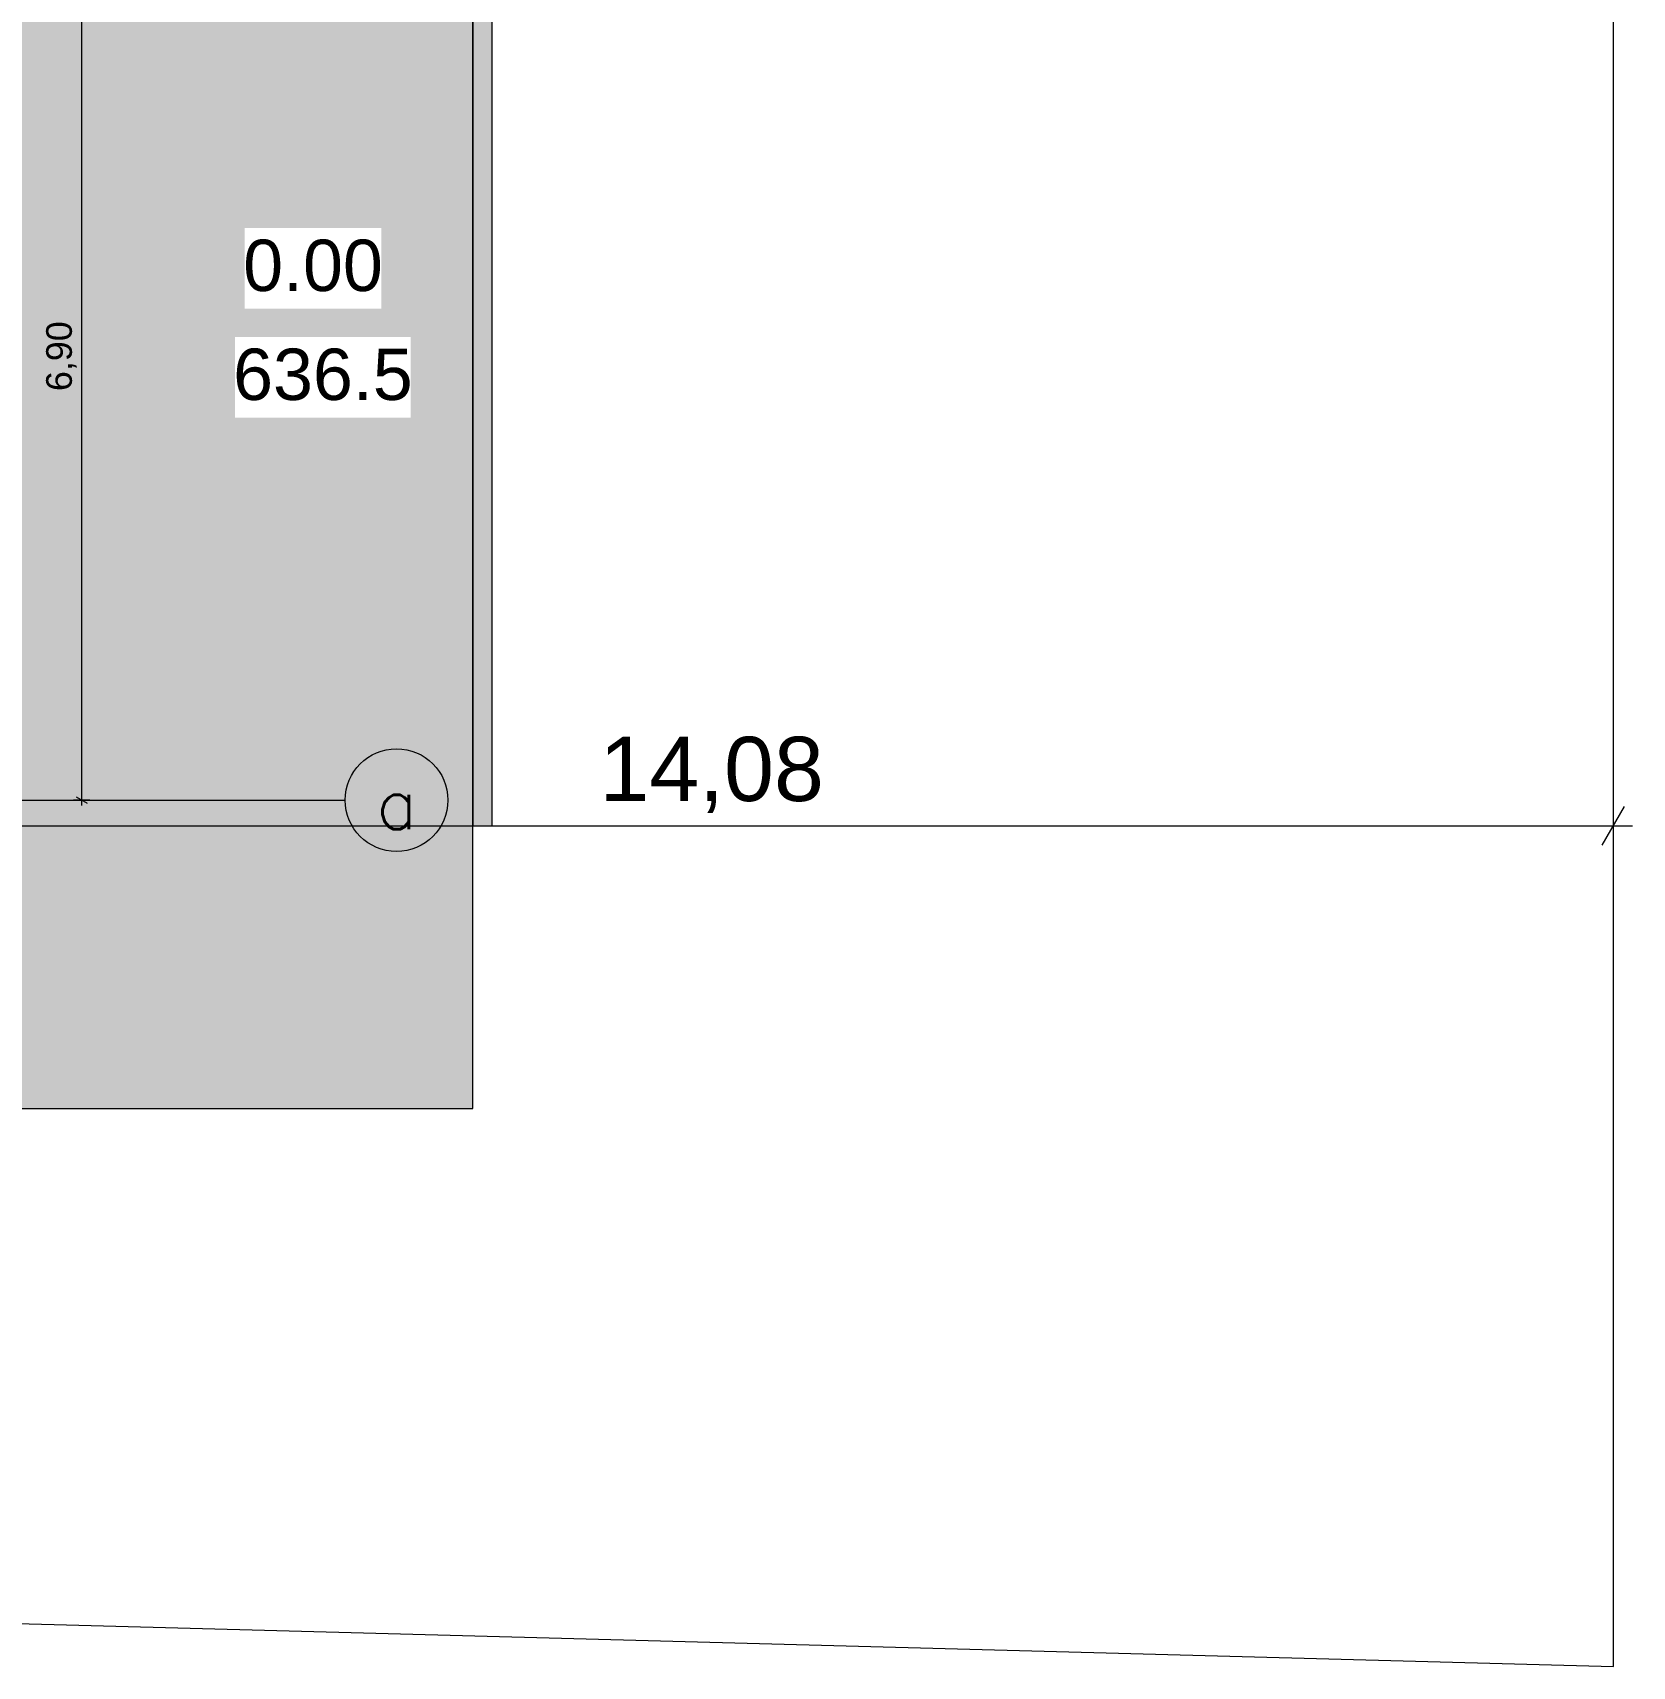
# Model space of a CAD drawing. Header units: metres. Extents: x 476297 to 476657, y 4620828 to 4621206.
# Drawn here: x 476434.23 to 476446.68, y 4620977.78 to 4620990.49 of the extents above; entities that cross this region are included whole.
import ezdxf

# ---------------------------------------------------------------- set-up
doc = ezdxf.new("R2010")
doc.units = ezdxf.units.M
doc.header["$MEASUREMENT"] = 0
doc.set_wipeout_variables(frame=1)
doc.linetypes.add('Wipeout_Contour', pattern=[1, 0, -1])
for name, color, linetype in [('0_Pen_No__42_Pen_No__250', 7, 'Continuous'), ('2D Drafting - General_Pen_No__250_Pen_No__7', 7, 'Continuous'), ('Annotation - Text_Pen_No__7', 7, 'Continuous'), ('New_________ _________ ___2', 7, 'Continuous'), ('NewAnnotation - Text', 7, 'Continuous'), ('NewG-Anno-Nplt', 7, 'Continuous'), ('zoma', 7, 'Continuous'), ('zoma_Pen_No__5', 7, 'Continuous')]:
    doc.layers.add(name, color=color, linetype=linetype)
doc.styles.add('GENERATED_STYLE_1', font='arial.ttf')
doc.styles.add('GENERATED_STYLE_2', font='arial.ttf')
doc.dimstyles.new('GENERATED_STYLE__10', dxfattribs={"dimtxt": 0.5, "dimasz": 0.228, "dimexe": 0.18, "dimexo": 0.003, "dimgap": 0.09, "dimtad": 1, "dimtih": 1, "dimtoh": 1, "dimzin": 0, "dimdsep": 46, "dimtxsty": 'GENERATED_STYLE_2', "dimblk": 'ARROWHEAD_2', "dimblk1": 'ARROWHEAD_2', "dimblk2": 'ARROWHEAD_2', "dimcen": 0.09, "dimclrd": 1, "dimclre": 1, "dimclrt": 1, "dimadec": 0, "dimazin": 0, "dimtfac": 1, "dimtdec": 4, "dimtmove": 0, "dimatfit": 3, "dimfxl": 1, "dimtolj": 1, "dimtzin": 0, "dimarcsym": 0})
doc.dimstyles.new('GENERATED_STYLE__11', dxfattribs={"dimtxt": 0.2, "dimasz": 0.064421, "dimexe": 0.18, "dimexo": 0.003, "dimgap": 0.09, "dimtad": 1, "dimzin": 0, "dimdsep": 46, "dimtxsty": 'GENERATED_STYLE_2', "dimblk": 'ARROWHEAD_2', "dimblk1": 'ARROWHEAD_2', "dimblk2": 'ARROWHEAD_2', "dimcen": 0.09, "dimclrd": 142, "dimclre": 142, "dimclrt": 142, "dimadec": 0, "dimazin": 0, "dimtfac": 1, "dimtdec": 4, "dimtmove": 0, "dimatfit": 3, "dimfxl": 1, "dimtolj": 1, "dimtzin": 0, "dimarcsym": 0})

# ---------------------------------------------------------------- blocks, each defined once
blk = doc.blocks.new('*D561', base_point=(476844.527, 4621385.791))
at = {"layer": 'zoma', "color": 142, "linetype": 'Continuous', "lineweight": 0, "transparency": 16777216}
for p, q in [((476434.675, 4620991.42), (476434.548, 4620991.42)), ((476434.569, 4620991.445), (476434.654, 4620991.396)), ((476434.612, 4620984.52), (476434.612, 4620991.42)), ((476434.675, 4620984.52), (476434.548, 4620984.52)), ((476434.569, 4620984.545), (476434.654, 4620984.496)), ((476434.612, 4620984.479), (476434.612, 4620984.52))]:
    blk.add_line(p, q, dxfattribs=at)
at = {"layer": 'zoma', "color": 142, "lineweight": 0, "transparency": 16777216, "insert": (476434.572, 4620987.704), "char_height": 0.2, "attachment_point": 7, "rotation": 90, "style": 'GENERATED_STYLE_2'}
blk.add_mtext('\\A1;{\\pql;\\fArial CYR|b0|i0|c204|p34;6,90}', dxfattribs=at)
blk = doc.blocks.new('ARROWHEAD_2')
at = {"color": 0, "linetype": 'Continuous', "lineweight": 0}
for p, q in [((-0.378, -0.655), (0.378, 0.655)), ((0, 0), (-1, 0))]:
    blk.add_line(p, q, dxfattribs=at)
blk = doc.blocks.new('*D674', base_point=(476844.527, 4621385.791))
at = {"layer": 'zoma', "color": 1, "linetype": 'Continuous', "lineweight": 0, "transparency": 16777216}
for p, q in [((476432.456, 4620984.095), (476432.456, 4620984.545)), ((476446.535, 4620984.095), (476446.535, 4620984.545)), ((476432.543, 4620984.47), (476432.37, 4620984.17)), ((476446.448, 4620984.17), (476446.621, 4620984.47)), ((476432.31, 4620984.32), (476432.456, 4620984.32)), ((476432.456, 4620984.32), (476446.535, 4620984.32)), ((476446.535, 4620984.32), (476446.682, 4620984.32))]:
    blk.add_line(p, q, dxfattribs=at)
at = {"layer": 'zoma', "color": 1, "lineweight": 0, "transparency": 16777216, "insert": (476438.641, 4620984.42), "char_height": 0.5, "attachment_point": 7, "style": 'GENERATED_STYLE_2'}
blk.add_mtext('\\A1;{\\pql;\\fArial CYR|b0|i0|c204|p34;14,08}', dxfattribs=at)

msp = doc.modelspace()

# ---------------------------------------------------------------- hatches: boundary and pattern name
at = {"layer": '2D Drafting - General_Pen_No__250_Pen_No__7', "linetype": 'Continuous', "lineweight": 0}
msp.add_hatch(color=7, dxfattribs=at).paths.add_polyline_path([(476432.456, 4620991.37), (476432.456, 4620991.22), (476437.656, 4620991.22), (476437.656, 4620984.32), (476437.806, 4620984.32), (476437.806, 4620991.22), (476437.806, 4620991.37)])
at = {"layer": 'NewG-Anno-Nplt', "linetype": 'Continuous', "lineweight": 0, "transparency": 33554534}
msp.add_hatch(color=254, dxfattribs=at).paths.add_polyline_path([(476385.456, 4620991.22), (476385.456, 4620982.12), (476437.656, 4620982.12), (476437.656, 4620991.22), (476432.456, 4620991.22), (476432.456, 4620984.32), (476390.656, 4620984.32), (476390.656, 4620991.22)])

# ---------------------------------------------------------------- linework, layer by layer
at = {"layer": '0_Pen_No__42_Pen_No__250', "color": 5, "linetype": 'Continuous', "lineweight": 0}
msp.add_circle((476437.062, 4620984.52), 0.4, dxfattribs=at)
at = {"layer": '2D Drafting - General_Pen_No__250_Pen_No__7', "color": 7, "linetype": 'Continuous', "lineweight": 0, "flags": 128}
msp.add_lwpolyline([(476432.456, 4620991.37), (476432.456, 4620991.22), (476437.656, 4620991.22), (476437.656, 4620984.32), (476437.806, 4620984.32), (476437.806, 4620991.22), (476437.806, 4620991.37)], close=True, dxfattribs=at)
at = {"layer": 'New_________ _________ ___2', "color": 1, "linetype": 'Continuous', "lineweight": 0}
msp.add_lwpolyline([(476377.768, 4620979.793), (476408.091, 4620978.812), (476446.535, 4620977.777), (476446.534, 4621012.176)], dxfattribs=at)
at = {"layer": 'NewG-Anno-Nplt', "color": 7, "linetype": 'Continuous', "lineweight": 0, "flags": 128}
msp.add_lwpolyline([(476385.456, 4620991.22), (476385.456, 4620982.12), (476437.656, 4620982.12), (476437.656, 4620991.22), (476432.456, 4620991.22), (476432.456, 4620984.32), (476390.656, 4620984.32), (476390.656, 4620991.22)], close=True, dxfattribs=at)
at = {"layer": 'zoma_Pen_No__5', "color": 5, "linetype": 'Continuous', "lineweight": 0}
msp.add_line((476386.776, 4620984.52), (476436.662, 4620984.52), dxfattribs=at)
msp.add_line((476386.776, 4620984.52), (476436.662, 4620984.52), dxfattribs=at)

# ---------------------------------------------------------------- texts
at = {"layer": 'Annotation - Text_Pen_No__7', "color": 5, "linetype": 'Continuous', "lineweight": 0, "insert": (476437.064, 4620984.694), "char_height": 0.4, "attachment_point": 2}
msp.add_mtext('\\A1;{\\pqc;\\Ftxt.shx;a}', dxfattribs=at)

# ---------------------------------------------------------------- dimensions: what is measured, and where the dimension line sits
at = {"layer": 'zoma', "color": 142, "linetype": 'Continuous', "lineweight": 0}
dim = msp.add_linear_dim(base=(476434.612, 4620991.42), p1=(476436.064, 4620984.52), p2=(476436.064, 4620991.42), angle=90, dimstyle='GENERATED_STYLE__11', dxfattribs=at)
dim.commit()
dim.dimension.update_dxf_attribs({"geometry": '*D561', "text_midpoint": (476434.472, 4620987.964), "dimtype": 160, "text_rotation": 90})
at = {"layer": 'zoma', "color": 1, "linetype": 'Continuous', "lineweight": 0}
dim = msp.add_linear_dim(base=(476446.535, 4620984.32), p1=(476432.456, 4620984.32), p2=(476446.535, 4620984.831), text='14,08', dimstyle='GENERATED_STYLE__10', dxfattribs=at)
dim.commit()
dim.dimension.update_dxf_attribs({"geometry": '*D674', "text_midpoint": (476439.481, 4620984.67), "dimtype": 160})

# ---------------------------------------------------------------- next in the draw order: wipeouts: each hides what was drawn before it
at = {"color": 1, "linetype": 'Wipeout_Contour', "lineweight": 0, "ltscale": 18581938.69453382}
msp.add_wipeout([(476435.88, 4620988.975), (476436.944, 4620988.975), (476436.944, 4620988.346), (476435.88, 4620988.346)], dxfattribs=at).dxf.layer = 'NewAnnotation - Text'
at = {"color": 1, "linetype": 'Wipeout_Contour', "lineweight": 0, "ltscale": 18581935.35116239}
msp.add_wipeout([(476435.805, 4620988.126), (476437.172, 4620988.126), (476437.172, 4620987.498), (476435.805, 4620987.498)], dxfattribs=at).dxf.layer = 'NewAnnotation - Text'

# ---------------------------------------------------------------- next in the draw order: texts
at = {"layer": 'NewAnnotation - Text', "color": 1, "linetype": 'Continuous', "lineweight": 0, "char_height": 0.4, "attachment_point": 2, "style": 'GENERATED_STYLE_1'}
for s, insert in [('\\A1;{\\pqc;\\fArial|b0|i0|c0|p34;0\\fArial|b0|i0|c0|p34;.00}', (476436.412, 4620988.883)), ('\\A1;{\\pqc;\\fArial|b0|i0|c0|p34;63\\fArial|b0|i0|c0|p34;6\\fArial|b0|i0|c0|p34;.\\fArial|b0|i0|c0|p34;5}', (476436.489, 4620988.035))]:
    msp.add_mtext(s, dxfattribs=dict(at, insert=insert))

doc.saveas('drawing.dxf')
